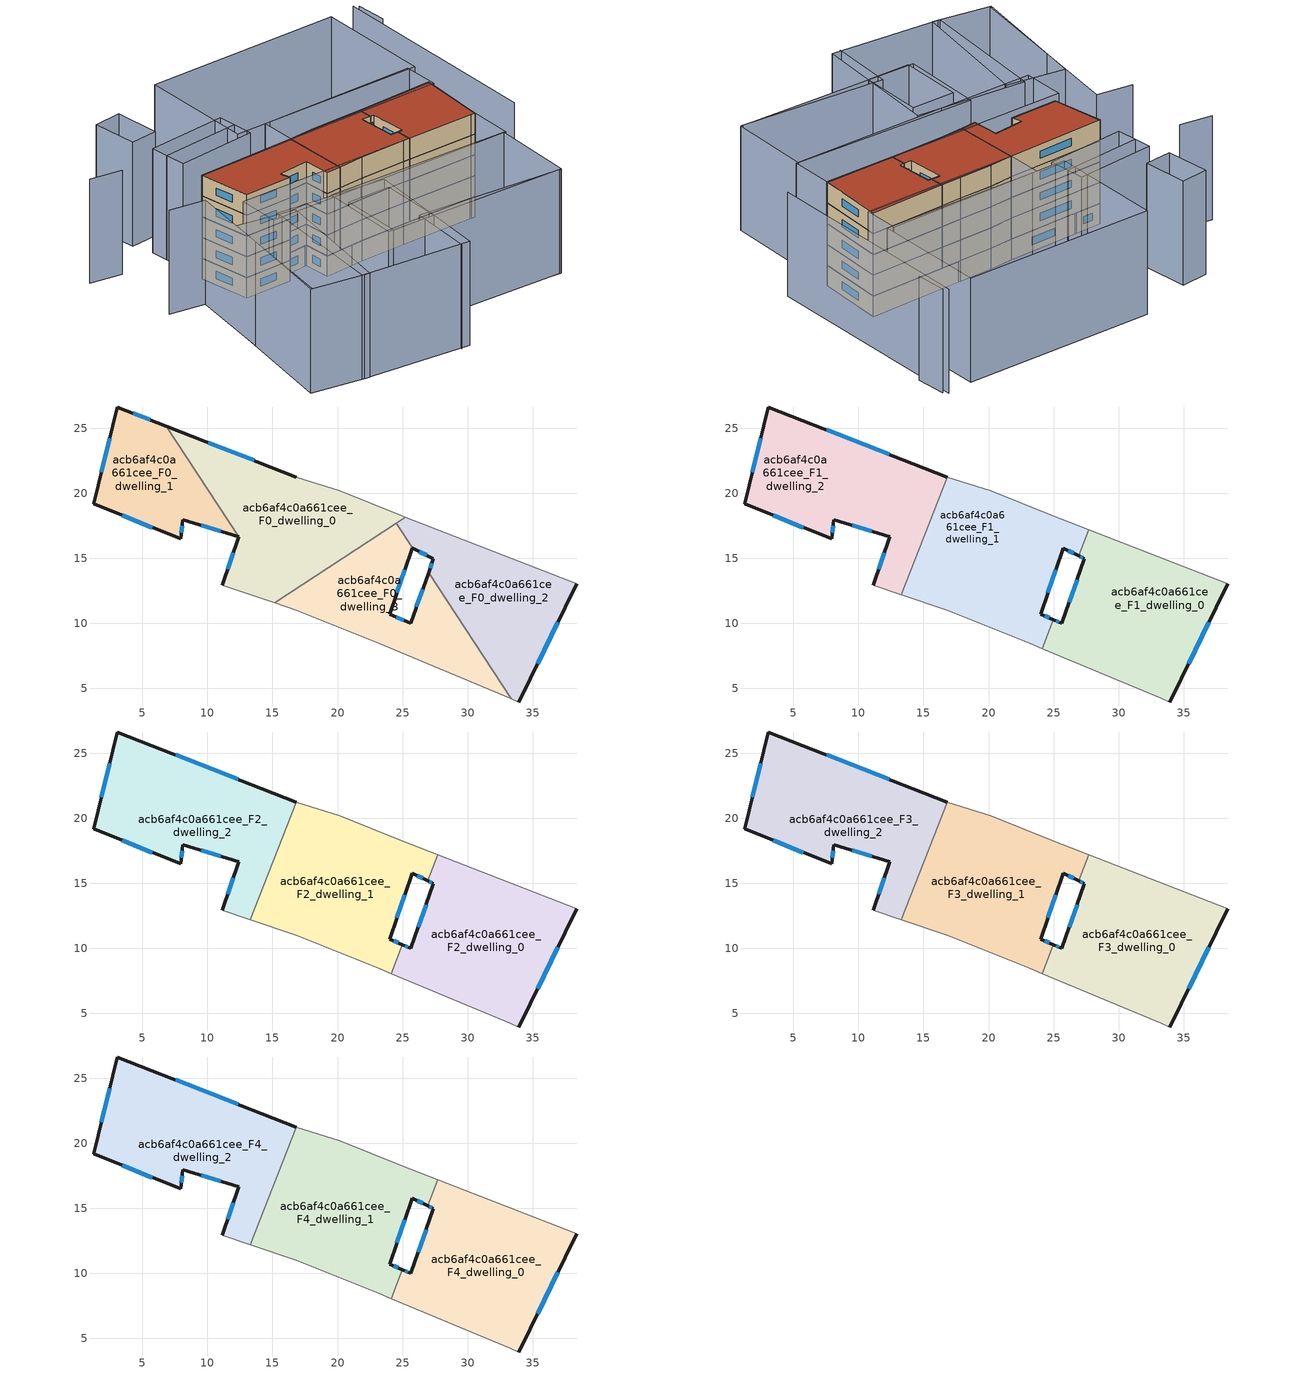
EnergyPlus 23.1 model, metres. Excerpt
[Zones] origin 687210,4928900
acb6af4c0a661cee_F0_dwelling_0
 floor ground (EU_floor_Construction): 25.22,18.17 24.92,18.29 20.16,20.19 16.83,21.25 6.83,25.16 12.41,16.66 11.14,12.93 15.17,11.57 z0
 wall outside (EU_wall_Construction): 11.14,12.93 12.41,16.66 / 6.83,25.16 16.83,21.25 z0:3
 wall adiabatic (EU_wall_Construction): 15.17,11.57 11.14,12.93 / 16.83,21.25 20.16,20.19 24.92,18.29 25.22,18.17 z0:3
 wall to acb6af4c0a661cee_F0_dwelling_3 (EU_wall_Construction): 24.5,17.7 15.17,11.57 z0:3
 wall to acb6af4c0a661cee_F0_dwelling_1 (EU_wall_Construction): 12.41,16.66 6.83,25.16 z0:3
 wall to acb6af4c0a661cee_F0_dwelling_2 (EU_wall_Construction): 25.22,18.17 24.5,17.7 z0:3
 window (EU_Window_Construction): 11.56,14.14 12,15.44 / 10.08,23.89 13.58,22.52 z0.98:2.02
acb6af4c0a661cee_F0_dwelling_1
 floor ground (EU_floor_Construction): 12.41,16.66 6.83,25.16 3.08,26.63 1.26,19.19 7.94,16.49 8.11,17.97 z0
 wall outside (EU_wall_Construction): 12.41,16.66 8.11,17.97 7.94,16.49 1.26,19.19 3.08,26.63 6.83,25.16 z0:3
 window (EU_Window_Construction): 1.86,21.61 2.49,24.21 / 4.3,26.15 5.61,25.64 / 11.02,17.08 9.51,17.54 / 8.06,17.49 8,16.97 / 5.77,17.37 3.44,18.31 z0.98:2.02
acb6af4c0a661cee_F0_dwelling_2
 floor ground (EU_floor_Construction): 33.93,3.96 38.38,13.05 25.22,18.17 24.5,17.7 25.77,15.76 27.37,14.97 26.99,13.9 33.37,4.2 z0
 wall outside (EU_wall_Construction): 26.99,13.9 27.37,14.97 25.77,15.76 / 38.38,13.05 33.93,3.96 z0:3
 wall adiabatic (EU_wall_Construction): 33.93,3.96 33.37,4.2 / 25.22,18.17 38.38,13.05 z0:3
 wall to acb6af4c0a661cee_F0_dwelling_3 (EU_wall_Construction): 33.37,4.2 26.99,13.9 / 25.77,15.76 24.5,17.7 z0:3
 window (EU_Window_Construction): 27.12,14.25 27.25,14.62 / 26.85,15.23 26.29,15.5 / 36.94,10.09 35.38,6.91 z0.98:2.02
acb6af4c0a661cee_F0_dwelling_3
 floor ground (EU_floor_Construction): 33.37,4.2 26.99,13.9 25.61,10.02 23.99,10.71 25.74,15.78 25.77,15.76 24.5,17.7 15.17,11.57 16.81,11.02 23.17,8.46 33.25,4.25 z0
 wall outside (EU_wall_Construction): 25.77,15.76 25.74,15.78 23.99,10.71 25.61,10.02 26.99,13.9 z0:3
 wall adiabatic (EU_wall_Construction): 33.37,4.2 33.25,4.25 23.17,8.46 16.81,11.02 15.17,11.57 z0:3
 window (EU_Window_Construction): 25.17,14.13 24.56,12.36 / 24.52,10.48 25.09,10.24 / 26.06,11.28 26.54,12.64 z0.98:2.02
acb6af4c0a661cee_F1_dwelling_0
 floor to acb6af4c0a661cee_F0_dwelling_2 (EU_floor_Construction): 33.93,3.96 38.38,13.05 27.7,17.2 26.91,15.2 27.37,14.97 26.99,13.9 33.37,4.2 z3
 floor to acb6af4c0a661cee_F0_dwelling_3 (EU_floor_Construction): 33.37,4.2 26.99,13.9 25.61,10.02 24.99,10.28 24.12,8.06 33.25,4.25 z3
 wall outside (EU_wall_Construction): 24.99,10.28 25.61,10.02 27.37,14.97 26.91,15.2 / 38.38,13.05 33.93,3.96 z3:6
 wall adiabatic (EU_wall_Construction): 27.7,17.21 38.38,13.05 / 33.93,3.96 33.25,4.25 24.12,8.06 z3:6
 wall to acb6af4c0a661cee_F1_dwelling_1 (EU_wall_Construction): 24.12,8.06 24.99,10.28 / 26.91,15.2 27.7,17.21 z3:6
 window (EU_Window_Construction): 25.19,10.2 25.41,10.1 / 26.19,11.63 26.8,13.36 / 27.22,15.04 27.06,15.12 / 36.94,10.09 35.38,6.91 z3.98:5.02
acb6af4c0a661cee_F1_dwelling_1
 floor to acb6af4c0a661cee_F0_dwelling_0 (EU_floor_Construction): 25.22,18.17 24.92,18.29 20.16,20.19 16.84,21.25 13.29,12.2 15.17,11.57 z3
 floor to acb6af4c0a661cee_F0_dwelling_3 (EU_floor_Construction): 24.12,8.06 24.99,10.28 23.99,10.71 25.74,15.78 25.77,15.76 24.5,17.7 15.17,11.57 16.81,11.02 23.17,8.46 z3
 floor to acb6af4c0a661cee_F0_dwelling_2 (EU_floor_Construction): 26.91,15.2 27.7,17.2 25.22,18.17 24.5,17.7 25.77,15.76 z3
 wall outside (EU_wall_Construction): 26.91,15.2 25.74,15.78 23.99,10.71 24.99,10.28 z3:6
 wall adiabatic (EU_wall_Construction): 16.84,21.25 20.16,20.19 24.92,18.29 27.7,17.21 / 24.12,8.06 23.17,8.46 16.81,11.02 13.29,12.2 z3:6
 wall to acb6af4c0a661cee_F1_dwelling_2 (EU_wall_Construction): 13.29,12.2 16.84,21.25 z3:6
 window (EU_Window_Construction): 26.53,15.38 26.12,15.59 / 25.17,14.13 24.56,12.36 / 24.32,10.57 24.66,10.42 z3.98:5.02
acb6af4c0a661cee_F1_dwelling_2
 floor to acb6af4c0a661cee_F0_dwelling_0 (EU_floor_Construction): 13.29,12.2 16.84,21.25 6.83,25.16 12.41,16.66 11.14,12.93 z3
 floor to acb6af4c0a661cee_F0_dwelling_1 (EU_floor_Construction): 12.41,16.66 6.83,25.16 3.08,26.63 1.26,19.19 7.94,16.49 8.11,17.97 z3
 wall outside (EU_wall_Construction): 11.14,12.93 12.41,16.66 8.11,17.97 7.94,16.49 1.26,19.19 3.08,26.63 16.84,21.25 z3:6
 wall adiabatic (EU_wall_Construction): 13.29,12.2 11.14,12.93 z3:6
 window (EU_Window_Construction): 8.06,17.49 8,16.97 / 5.77,17.37 3.44,18.31 / 1.86,21.61 2.49,24.21 / 7.56,24.88 12.36,23 / 11.56,14.14 12,15.44 / 11.02,17.08 9.51,17.54 z3.98:5.02
acb6af4c0a661cee_F2_dwelling_0
 floor to acb6af4c0a661cee_F1_dwelling_0 (EU_floor_Construction): 33.93,3.96 38.38,13.05 27.7,17.21 26.91,15.2 27.37,14.97 25.61,10.02 24.99,10.28 24.12,8.06 33.25,4.25 z6
 wall outside (EU_wall_Construction): 24.99,10.28 25.61,10.02 27.37,14.97 26.91,15.2 / 38.38,13.05 33.93,3.96 z6:9
 wall adiabatic (EU_wall_Construction): 27.7,17.21 38.38,13.05 / 33.93,3.96 33.25,4.25 24.12,8.06 z6:9
 wall to acb6af4c0a661cee_F2_dwelling_1 (EU_wall_Construction): 24.12,8.06 24.99,10.28 / 26.91,15.2 27.7,17.21 z6:9
 window (EU_Window_Construction): 25.19,10.2 25.41,10.1 / 26.19,11.63 26.8,13.36 / 27.22,15.04 27.06,15.12 / 36.94,10.09 35.38,6.91 z6.98:8.02
acb6af4c0a661cee_F2_dwelling_1
 floor to acb6af4c0a661cee_F1_dwelling_1 (EU_floor_Construction): 24.99,10.28 23.99,10.71 25.74,15.78 26.91,15.2 27.7,17.21 24.92,18.29 20.16,20.19 16.84,21.25 13.29,12.2 16.81,11.02 23.17,8.46 24.12,8.06 z6
 wall outside (EU_wall_Construction): 26.91,15.2 25.74,15.78 23.99,10.71 24.99,10.28 z6:9
 wall adiabatic (EU_wall_Construction): 16.84,21.25 20.16,20.19 24.92,18.29 27.7,17.21 / 24.12,8.06 23.17,8.46 16.81,11.02 13.29,12.2 z6:9
 wall to acb6af4c0a661cee_F2_dwelling_2 (EU_wall_Construction): 13.29,12.2 16.84,21.25 z6:9
 window (EU_Window_Construction): 26.53,15.38 26.12,15.59 / 25.17,14.13 24.56,12.36 / 24.32,10.57 24.66,10.42 z6.98:8.02
acb6af4c0a661cee_F2_dwelling_2
 floor to acb6af4c0a661cee_F1_dwelling_2 (EU_floor_Construction): 13.29,12.2 16.84,21.25 3.08,26.63 1.26,19.19 7.94,16.49 8.11,17.97 12.41,16.66 11.14,12.93 z6
 wall outside (EU_wall_Construction): 11.14,12.93 12.41,16.66 8.11,17.97 7.94,16.49 1.26,19.19 3.08,26.63 16.84,21.25 z6:9
 wall adiabatic (EU_wall_Construction): 13.29,12.2 11.14,12.93 z6:9
 window (EU_Window_Construction): 8.06,17.49 8,16.97 / 5.77,17.37 3.44,18.31 / 1.86,21.61 2.49,24.21 / 7.56,24.88 12.36,23 / 11.56,14.14 12,15.44 / 11.02,17.08 9.51,17.54 z6.98:8.02
acb6af4c0a661cee_F3_dwelling_0
 floor to acb6af4c0a661cee_F2_dwelling_0 (EU_floor_Construction): 33.93,3.96 38.38,13.05 27.7,17.21 26.91,15.2 27.37,14.97 25.61,10.02 24.99,10.28 24.12,8.06 33.25,4.25 z9
 wall outside (EU_wall_Construction): 24.99,10.28 25.61,10.02 27.37,14.97 26.91,15.2 / 38.38,13.05 33.93,3.96 z9:12
 wall adiabatic (EU_wall_Construction): 27.7,17.21 38.38,13.05 / 33.93,3.96 33.25,4.25 24.12,8.06 z9:12
 wall to acb6af4c0a661cee_F3_dwelling_1 (EU_wall_Construction): 24.12,8.06 24.99,10.28 / 26.91,15.2 27.7,17.21 z9:12
 window (EU_Window_Construction): 25.19,10.2 25.41,10.1 / 26.19,11.63 26.8,13.36 / 27.22,15.04 27.06,15.12 / 36.94,10.09 35.38,6.91 z9.98:11.02
acb6af4c0a661cee_F3_dwelling_1
 floor to acb6af4c0a661cee_F2_dwelling_1 (EU_floor_Construction): 24.99,10.28 23.99,10.71 25.74,15.78 26.91,15.2 27.7,17.21 24.92,18.29 20.16,20.19 16.84,21.25 13.29,12.2 16.81,11.02 23.17,8.46 24.12,8.06 z9
 wall outside (EU_wall_Construction): 26.91,15.2 25.74,15.78 23.99,10.71 24.99,10.28 z9:12
 wall adiabatic (EU_wall_Construction): 16.84,21.25 20.16,20.19 24.92,18.29 27.7,17.21 / 24.12,8.06 23.17,8.46 16.81,11.02 13.29,12.2 z9:12
 wall to acb6af4c0a661cee_F3_dwelling_2 (EU_wall_Construction): 13.29,12.2 16.84,21.25 z9:12
 window (EU_Window_Construction): 26.53,15.38 26.12,15.59 / 25.17,14.13 24.56,12.36 / 24.32,10.57 24.66,10.42 z9.98:11.02
acb6af4c0a661cee_F3_dwelling_2
 floor to acb6af4c0a661cee_F2_dwelling_2 (EU_floor_Construction): 13.29,12.2 16.84,21.25 3.08,26.63 1.26,19.19 7.94,16.49 8.11,17.97 12.41,16.66 11.14,12.93 z9
 wall outside (EU_wall_Construction): 11.14,12.93 12.41,16.66 8.11,17.97 7.94,16.49 1.26,19.19 3.08,26.63 16.84,21.25 z9:12
 wall adiabatic (EU_wall_Construction): 13.29,12.2 11.14,12.93 z9:12
 window (EU_Window_Construction): 8.06,17.49 8,16.97 / 5.77,17.37 3.44,18.31 / 1.86,21.61 2.49,24.21 / 7.56,24.88 12.36,23 / 11.56,14.14 12,15.44 / 11.02,17.08 9.51,17.54 z9.98:11.02
acb6af4c0a661cee_F4_dwelling_0
 floor to acb6af4c0a661cee_F3_dwelling_0 (EU_floor_Construction): 33.93,3.96 38.38,13.05 27.7,17.21 26.91,15.2 27.37,14.97 25.61,10.02 24.99,10.28 24.12,8.06 33.25,4.25 z12
 wall outside (EU_wall_Construction): 24.99,10.28 25.61,10.02 27.37,14.97 26.91,15.2 / 38.38,13.05 33.93,3.96 z12:15
 wall adiabatic (EU_wall_Construction): 27.7,17.21 38.38,13.05 / 33.93,3.96 33.25,4.25 24.12,8.06 z12:15
 wall to acb6af4c0a661cee_F4_dwelling_1 (EU_wall_Construction): 24.12,8.06 24.99,10.28 / 26.91,15.2 27.7,17.21 z12:15
 window (EU_Window_Construction): 25.19,10.2 25.41,10.1 / 26.19,11.63 26.8,13.36 / 27.22,15.04 27.06,15.12 / 36.94,10.09 35.38,6.91 z12.98:14.02
 roof outside (EU_roof_Construction): 38.38,13.05 33.93,3.96 33.25,4.25 24.12,8.06 24.99,10.28 25.61,10.02 27.37,14.97 26.91,15.2 27.7,17.21 z15
acb6af4c0a661cee_F4_dwelling_1
 floor to acb6af4c0a661cee_F3_dwelling_1 (EU_floor_Construction): 24.99,10.28 23.99,10.71 25.74,15.78 26.91,15.2 27.7,17.21 24.92,18.29 20.16,20.19 16.84,21.25 13.29,12.2 16.81,11.02 23.17,8.46 24.12,8.06 z12
 wall outside (EU_wall_Construction): 26.91,15.2 25.74,15.78 23.99,10.71 24.99,10.28 z12:15
 wall adiabatic (EU_wall_Construction): 16.84,21.25 20.16,20.19 24.92,18.29 27.7,17.21 / 24.12,8.06 23.17,8.46 16.81,11.02 13.29,12.2 z12:15
 wall to acb6af4c0a661cee_F4_dwelling_2 (EU_wall_Construction): 13.29,12.2 16.84,21.25 z12:15
 window (EU_Window_Construction): 26.53,15.38 26.12,15.59 / 25.17,14.13 24.56,12.36 / 24.32,10.57 24.66,10.42 z12.98:14.02
 roof outside (EU_roof_Construction): 27.7,17.21 26.91,15.2 25.74,15.78 23.99,10.71 24.99,10.28 24.12,8.06 23.17,8.46 16.81,11.02 13.29,12.2 16.84,21.25 20.16,20.19 24.92,18.29 z15
acb6af4c0a661cee_F4_dwelling_2
 floor to acb6af4c0a661cee_F3_dwelling_2 (EU_floor_Construction): 13.29,12.2 16.84,21.25 3.08,26.63 1.26,19.19 7.94,16.49 8.11,17.97 12.41,16.66 11.14,12.93 z12
 wall outside (EU_wall_Construction): 11.14,12.93 12.41,16.66 8.11,17.97 7.94,16.49 1.26,19.19 3.08,26.63 16.84,21.25 z12:15
 wall adiabatic (EU_wall_Construction): 13.29,12.2 11.14,12.93 z12:15
 window (EU_Window_Construction): 8.06,17.49 8,16.97 / 5.77,17.37 3.44,18.31 / 1.86,21.61 2.49,24.21 / 7.56,24.88 12.36,23 / 11.56,14.14 12,15.44 / 11.02,17.08 9.51,17.54 z12.98:14.02
 roof outside (EU_roof_Construction): 16.84,21.25 13.29,12.2 11.14,12.93 12.41,16.66 8.11,17.97 7.94,16.49 1.26,19.19 3.08,26.63 z15
shading: 2.5,-11.13 6.9,-2.66 / 6.9,-2.66 26.08,-12.62 / -7.05,25.85 -2.53,23.09 / -2.53,23.09 -16.63,0.05 / 38.68,0.87 51.5,31 / 50.3,26.1 51.85,30.33 / -4.69,38.57 -0.63,36.07 / 26.19,-12.66 1.24,-1.33 / 1.24,-1.33 6.25,9.7 / 6.25,9.7 31.19,-1.63 / 31.19,-1.63 26.19,-12.66 / 3.8,-11.54 -10.53,-3.87 / -10.53,-3.87 -1.27,13.43 / -1.27,13.43 13.06,5.76 / 13.06,5.76 3.8,-11.54 / 5.64,6.84 11.49,4.23 / 11.49,4.23 7.68,-4.31 / 7.68,-4.31 1.83,-1.7 / 1.83,-1.7 5.64,6.84 / -16.82,0.13 -6.58,16.33 / -6.58,16.33 0.65,11.76 / 0.65,11.76 -9.59,-4.44 / -9.59,-4.44 -16.82,0.13 / -0.6,18.68 33.93,3.96 / 33.93,3.96 31.49,-1.76 / 31.49,-1.76 -3.04,12.96 / -3.04,12.96 -0.6,18.68 / 18.78,25.98 40.37,17.11 / 40.37,17.11 38.43,12.37 / 38.43,12.37 16.83,21.25 / 16.83,21.25 18.78,25.98 / 21.28,43.25 47.69,32.09 / 47.69,32.09 41.12,16.54 / 41.12,16.54 14.71,27.71 / 14.71,27.71 21.28,43.25 / 15.87,26.56 4.57,30.13 / 4.57,30.13 5.46,32.94 / 5.46,32.94 16.76,29.37 / 16.76,29.37 15.87,26.56 / 16.71,29.35 5.48,32.94 / 5.48,32.94 6.26,35.37 / 6.26,35.37 17.49,31.78 / 17.49,31.78 16.71,29.35 / 12.26,43.57 10.35,37.28 / 10.35,37.28 6.51,38.44 / 6.51,38.44 8.42,44.73 / 8.42,44.73 12.26,43.57 z0:15
[Building]
EU S2 Campaign: North Axis=0; Terrain=City; Solar Distribution=FullExterior
[Site:Location]
Bologna: Latitude=44.5; Longitude=11.25; Time Zone=1; Elevation=37
[SizingPeriod:WeatherFileDays]
AnnualSizingPeriod: Begin Month=1; Begin Day of Month=1; End Month=12; End Day of Month=31; Day of Week for Start Day=Monday; Use Weather File Daylight Saving Period=No; Use Weather File Rain and Snow Indicators=No
[MATERIAL]
EU_InternalMass_Material: Roughness=MediumRough; Thickness=0.1; Conductivity=1; Density=1800; Specific Heat=900; Thermal Absorptance=0.9; Solar Absorptance=0.7; Visible Absorptance=0.7
[MATERIAL:NOMASS] Roughness=MediumRough; Thermal Absorptance=0.9; Solar Absorptance=0.7; Visible Absorptance=0.7
Name | Thermal Resistance
EU_wall_NoMass | 0.905828
EU_roof_NoMass | 0.37593
EU_floor_NoMass | 0.67114
[WINDOWMATERIAL:SIMPLEGLAZINGSYSTEM]
EU_Window_SimpleGlazing: UFactor=4.52486; Solar Heat Gain Coefficient=0.85; Visible Transmittance=0.85
[CONSTRUCTION]
EU_wall_Construction: EU_wall_NoMass
EU_roof_Construction: EU_roof_NoMass
EU_floor_Construction: EU_floor_NoMass
EU_InternalMass_Construction: EU_InternalMass_Material
EU_Window_Construction: EU_Window_SimpleGlazing
[ZONE] Type=1; Multiplier=1; Ceiling Height=autocalculate; Floor Area=autocalculate; Part of Total Floor Area=Yes
Name | Volume
acb6af4c0a661cee_F0_dwelling_0 | 304.135
acb6af4c0a661cee_F1_dwelling_0 | 320.586
acb6af4c0a661cee_F2_dwelling_0; acb6af4c0a661cee_F3_dwelling_0; acb6af4c0a661cee_F4_dwelling_0 | 320.599
acb6af4c0a661cee_F0_dwelling_1 | 176.756
acb6af4c0a661cee_F1_dwelling_1 | 320.569
acb6af4c0a661cee_F2_dwelling_1; acb6af4c0a661cee_F3_dwelling_1; acb6af4c0a661cee_F4_dwelling_1 | 320.578
acb6af4c0a661cee_F0_dwelling_2 | 240.431
acb6af4c0a661cee_F1_dwelling_2 | 320.602
acb6af4c0a661cee_F2_dwelling_2; acb6af4c0a661cee_F3_dwelling_2; acb6af4c0a661cee_F4_dwelling_2 | 320.604
acb6af4c0a661cee_F0_dwelling_3 | 240.439
[INTERNALMASS] Construction=EU_InternalMass_Construction
Name | Zone or ZoneList | Surface Area
acb6af4c0a661cee_F0_dwelling_0_EU_InternalMass | acb6af4c0a661cee_F0_dwelling_0 | 101.38
acb6af4c0a661cee_F0_dwelling_1_EU_InternalMass | acb6af4c0a661cee_F0_dwelling_1 | 58.9189
acb6af4c0a661cee_F0_dwelling_2_EU_InternalMass | acb6af4c0a661cee_F0_dwelling_2 | 80.1436
acb6af4c0a661cee_F0_dwelling_3_EU_InternalMass | acb6af4c0a661cee_F0_dwelling_3 | 80.1494
acb6af4c0a661cee_F1_dwelling_0_EU_InternalMass | acb6af4c0a661cee_F1_dwelling_0 | 106.866
acb6af4c0a661cee_F1_dwelling_1_EU_InternalMass | acb6af4c0a661cee_F1_dwelling_1 | 106.859
acb6af4c0a661cee_F1_dwelling_2_EU_InternalMass | acb6af4c0a661cee_F1_dwelling_2 | 106.87
acb6af4c0a661cee_F2_dwelling_0_EU_InternalMass | acb6af4c0a661cee_F2_dwelling_0 | 106.866
acb6af4c0a661cee_F2_dwelling_1_EU_InternalMass | acb6af4c0a661cee_F2_dwelling_1 | 106.859
acb6af4c0a661cee_F2_dwelling_2_EU_InternalMass | acb6af4c0a661cee_F2_dwelling_2 | 106.87
acb6af4c0a661cee_F3_dwelling_0_EU_InternalMass | acb6af4c0a661cee_F3_dwelling_0 | 106.866
acb6af4c0a661cee_F3_dwelling_1_EU_InternalMass | acb6af4c0a661cee_F3_dwelling_1 | 106.859
acb6af4c0a661cee_F3_dwelling_2_EU_InternalMass | acb6af4c0a661cee_F3_dwelling_2 | 106.87
acb6af4c0a661cee_F4_dwelling_0_EU_InternalMass | acb6af4c0a661cee_F4_dwelling_0 | 106.866
acb6af4c0a661cee_F4_dwelling_1_EU_InternalMass | acb6af4c0a661cee_F4_dwelling_1 | 106.859
acb6af4c0a661cee_F4_dwelling_2_EU_InternalMass | acb6af4c0a661cee_F4_dwelling_2 | 106.87
[OTHEREQUIPMENT] Fuel Type=Electricity; Design Level Calculation Method=Watts/Area; Power per Zone Floor Area=1; Fraction Latent=0; Fraction Radiant=0; Fraction Lost=0; Carbon Dioxide Generation Rate=0; EndUse Subcategory=EU_Step8_InternalGains
Name | Zone or ZoneList or Space or SpaceList | Schedule
EU_Step8_InternalGain_acb6af4c0a661cee_F0_dwelling_0_f000 | acb6af4c0a661cee_F0_dwelling_0 | EU_Step8_GainSchedule_acb6af4c0a661cee_F0_dwelling_0_f000
EU_Step8_InternalGain_acb6af4c0a661cee_F0_dwelling_1_f000 | acb6af4c0a661cee_F0_dwelling_1 | EU_Step8_GainSchedule_acb6af4c0a661cee_F0_dwelling_1_f000
EU_Step8_InternalGain_acb6af4c0a661cee_F0_dwelling_2_f000 | acb6af4c0a661cee_F0_dwelling_2 | EU_Step8_GainSchedule_acb6af4c0a661cee_F0_dwelling_2_f000
EU_Step8_InternalGain_acb6af4c0a661cee_F0_dwelling_3_f000 | acb6af4c0a661cee_F0_dwelling_3 | EU_Step8_GainSchedule_acb6af4c0a661cee_F0_dwelling_3_f000
EU_Step8_InternalGain_acb6af4c0a661cee_F1_dwelling_0_f000 | acb6af4c0a661cee_F1_dwelling_0 | EU_Step8_GainSchedule_acb6af4c0a661cee_F1_dwelling_0_f000
EU_Step8_InternalGain_acb6af4c0a661cee_F1_dwelling_1_f000 | acb6af4c0a661cee_F1_dwelling_1 | EU_Step8_GainSchedule_acb6af4c0a661cee_F1_dwelling_1_f000
EU_Step8_InternalGain_acb6af4c0a661cee_F1_dwelling_2_f000 | acb6af4c0a661cee_F1_dwelling_2 | EU_Step8_GainSchedule_acb6af4c0a661cee_F1_dwelling_2_f000
EU_Step8_InternalGain_acb6af4c0a661cee_F2_dwelling_0_f000 | acb6af4c0a661cee_F2_dwelling_0 | EU_Step8_GainSchedule_acb6af4c0a661cee_F2_dwelling_0_f000
EU_Step8_InternalGain_acb6af4c0a661cee_F2_dwelling_1_f000 | acb6af4c0a661cee_F2_dwelling_1 | EU_Step8_GainSchedule_acb6af4c0a661cee_F2_dwelling_1_f000
EU_Step8_InternalGain_acb6af4c0a661cee_F2_dwelling_2_f000 | acb6af4c0a661cee_F2_dwelling_2 | EU_Step8_GainSchedule_acb6af4c0a661cee_F2_dwelling_2_f000
EU_Step8_InternalGain_acb6af4c0a661cee_F3_dwelling_0_f000 | acb6af4c0a661cee_F3_dwelling_0 | EU_Step8_GainSchedule_acb6af4c0a661cee_F3_dwelling_0_f000
EU_Step8_InternalGain_acb6af4c0a661cee_F3_dwelling_1_f000 | acb6af4c0a661cee_F3_dwelling_1 | EU_Step8_GainSchedule_acb6af4c0a661cee_F3_dwelling_1_f000
EU_Step8_InternalGain_acb6af4c0a661cee_F3_dwelling_2_f000 | acb6af4c0a661cee_F3_dwelling_2 | EU_Step8_GainSchedule_acb6af4c0a661cee_F3_dwelling_2_f000
EU_Step8_InternalGain_acb6af4c0a661cee_F4_dwelling_0_f000 | acb6af4c0a661cee_F4_dwelling_0 | EU_Step8_GainSchedule_acb6af4c0a661cee_F4_dwelling_0_f000
EU_Step8_InternalGain_acb6af4c0a661cee_F4_dwelling_1_f000 | acb6af4c0a661cee_F4_dwelling_1 | EU_Step8_GainSchedule_acb6af4c0a661cee_F4_dwelling_1_f000
EU_Step8_InternalGain_acb6af4c0a661cee_F4_dwelling_2_f000 | acb6af4c0a661cee_F4_dwelling_2 | EU_Step8_GainSchedule_acb6af4c0a661cee_F4_dwelling_2_f000
[ZONEVENTILATION:DESIGNFLOWRATE] Schedule=EU_AlwaysOn; Design Flow Rate Calculation Method=AirChanges/Hour; Air Changes per Hour=0.73129; Ventilation Type=Natural; Fan Pressure Rise=0; Fan Total Efficiency=1; Constant Term Coefficient=1; Temperature Term Coefficient=0; Velocity Term Coefficient=0; Velocity Squared Term Coefficient=0; Minimum Indoor Temperature=-100; Maximum Indoor Temperature=100; Delta Temperature=-100; Minimum Outdoor Temperature=-100; Maximum Outdoor Temperature=100; Maximum Wind Speed=40
Name | Zone or ZoneList or Space or SpaceList
EU_ConstantAir_acb6af4c0a661cee_F0_dwelling_0 | acb6af4c0a661cee_F0_dwelling_0
EU_ConstantAir_acb6af4c0a661cee_F0_dwelling_1 | acb6af4c0a661cee_F0_dwelling_1
EU_ConstantAir_acb6af4c0a661cee_F0_dwelling_2 | acb6af4c0a661cee_F0_dwelling_2
EU_ConstantAir_acb6af4c0a661cee_F0_dwelling_3 | acb6af4c0a661cee_F0_dwelling_3
EU_ConstantAir_acb6af4c0a661cee_F1_dwelling_0 | acb6af4c0a661cee_F1_dwelling_0
EU_ConstantAir_acb6af4c0a661cee_F1_dwelling_1 | acb6af4c0a661cee_F1_dwelling_1
EU_ConstantAir_acb6af4c0a661cee_F1_dwelling_2 | acb6af4c0a661cee_F1_dwelling_2
EU_ConstantAir_acb6af4c0a661cee_F2_dwelling_0 | acb6af4c0a661cee_F2_dwelling_0
EU_ConstantAir_acb6af4c0a661cee_F2_dwelling_1 | acb6af4c0a661cee_F2_dwelling_1
EU_ConstantAir_acb6af4c0a661cee_F2_dwelling_2 | acb6af4c0a661cee_F2_dwelling_2
EU_ConstantAir_acb6af4c0a661cee_F3_dwelling_0 | acb6af4c0a661cee_F3_dwelling_0
EU_ConstantAir_acb6af4c0a661cee_F3_dwelling_1 | acb6af4c0a661cee_F3_dwelling_1
EU_ConstantAir_acb6af4c0a661cee_F3_dwelling_2 | acb6af4c0a661cee_F3_dwelling_2
EU_ConstantAir_acb6af4c0a661cee_F4_dwelling_0 | acb6af4c0a661cee_F4_dwelling_0
EU_ConstantAir_acb6af4c0a661cee_F4_dwelling_1 | acb6af4c0a661cee_F4_dwelling_1
EU_ConstantAir_acb6af4c0a661cee_F4_dwelling_2 | acb6af4c0a661cee_F4_dwelling_2
[HVACTEMPLATE:THERMOSTAT] Constant Heating Setpoint=20; Constant Cooling Setpoint=50
EU_HeatOnly_acb6af4c0a661cee_F0_dwelling_0; EU_HeatOnly_acb6af4c0a661cee_F0_dwelling_1; EU_HeatOnly_acb6af4c0a661cee_F0_dwelling_2; EU_HeatOnly_acb6af4c0a661cee_F0_dwelling_3; EU_HeatOnly_acb6af4c0a661cee_F1_dwelling_0; EU_HeatOnly_acb6af4c0a661cee_F1_dwelling_1; EU_HeatOnly_acb6af4c0a661cee_F1_dwelling_2; EU_HeatOnly_acb6af4c0a661cee_F2_dwelling_0; EU_HeatOnly_acb6af4c0a661cee_F2_dwelling_1; EU_HeatOnly_acb6af4c0a661cee_F2_dwelling_2; EU_HeatOnly_acb6af4c0a661cee_F3_dwelling_0; EU_HeatOnly_acb6af4c0a661cee_F3_dwelling_1; EU_HeatOnly_acb6af4c0a661cee_F3_dwelling_2; EU_HeatOnly_acb6af4c0a661cee_F4_dwelling_0; EU_HeatOnly_acb6af4c0a661cee_F4_dwelling_1; EU_HeatOnly_acb6af4c0a661cee_F4_dwelling_2
[HVACTEMPLATE:ZONE:IDEALLOADSAIRSYSTEM] System Availability Schedule=EU_AlwaysOn; Maximum Heating Supply Air Temperature=50; Minimum Cooling Supply Air Temperature=13; Maximum Heating Supply Air Humidity Ratio=0.0156; Minimum Cooling Supply Air Humidity Ratio=0.0077; Heating Limit=NoLimit; Cooling Limit=NoLimit; Heating Availability Schedule=EU_AlwaysOn; Cooling Availability Schedule=EU_CoolingOff; Dehumidification Control Type=ConstantSensibleHeatRatio; Cooling Sensible Heat Ratio=0.7; Dehumidification Setpoint=60; Humidification Control Type=None; Humidification Setpoint=30; Outdoor Air Method=None; Outdoor Air Flow Rate per Person=0.00944; Outdoor Air Flow Rate per Zone Floor Area=0; Outdoor Air Flow Rate per Zone=0; Demand Controlled Ventilation Type=None; Outdoor Air Economizer Type=NoEconomizer; Heat Recovery Type=None; Sensible Heat Recovery Effectiveness=0.7; Latent Heat Recovery Effectiveness=0.65
Name | Template Thermostat
acb6af4c0a661cee_F0_dwelling_0 | EU_HeatOnly_acb6af4c0a661cee_F0_dwelling_0
acb6af4c0a661cee_F0_dwelling_1 | EU_HeatOnly_acb6af4c0a661cee_F0_dwelling_1
acb6af4c0a661cee_F0_dwelling_2 | EU_HeatOnly_acb6af4c0a661cee_F0_dwelling_2
acb6af4c0a661cee_F0_dwelling_3 | EU_HeatOnly_acb6af4c0a661cee_F0_dwelling_3
acb6af4c0a661cee_F1_dwelling_0 | EU_HeatOnly_acb6af4c0a661cee_F1_dwelling_0
acb6af4c0a661cee_F1_dwelling_1 | EU_HeatOnly_acb6af4c0a661cee_F1_dwelling_1
acb6af4c0a661cee_F1_dwelling_2 | EU_HeatOnly_acb6af4c0a661cee_F1_dwelling_2
acb6af4c0a661cee_F2_dwelling_0 | EU_HeatOnly_acb6af4c0a661cee_F2_dwelling_0
acb6af4c0a661cee_F2_dwelling_1 | EU_HeatOnly_acb6af4c0a661cee_F2_dwelling_1
acb6af4c0a661cee_F2_dwelling_2 | EU_HeatOnly_acb6af4c0a661cee_F2_dwelling_2
acb6af4c0a661cee_F3_dwelling_0 | EU_HeatOnly_acb6af4c0a661cee_F3_dwelling_0
acb6af4c0a661cee_F3_dwelling_1 | EU_HeatOnly_acb6af4c0a661cee_F3_dwelling_1
acb6af4c0a661cee_F3_dwelling_2 | EU_HeatOnly_acb6af4c0a661cee_F3_dwelling_2
acb6af4c0a661cee_F4_dwelling_0 | EU_HeatOnly_acb6af4c0a661cee_F4_dwelling_0
acb6af4c0a661cee_F4_dwelling_1 | EU_HeatOnly_acb6af4c0a661cee_F4_dwelling_1
acb6af4c0a661cee_F4_dwelling_2 | EU_HeatOnly_acb6af4c0a661cee_F4_dwelling_2
[SIZING:ZONE] Zone Cooling Design Supply Air Temperature Input Method=SupplyAirTemperature; Zone Cooling Design Supply Air Temperature=13; Zone Heating Design Supply Air Temperature Input Method=SupplyAirTemperature; Zone Heating Design Supply Air Temperature=50; Zone Cooling Design Supply Air Humidity Ratio=0.008; Zone Heating Design Supply Air Humidity Ratio=0.008; Cooling Design Air Flow Method=DesignDay; Cooling Design Air Flow Rate=0; Cooling Minimum Air Flow per Zone Floor Area=0.000762; Cooling Minimum Air Flow=0; Cooling Minimum Air Flow Fraction=0.2; Heating Design Air Flow Method=DesignDay; Heating Design Air Flow Rate=0; Heating Maximum Air Flow per Zone Floor Area=0.002032; Heating Maximum Air Flow=0.141576; Heating Maximum Air Flow Fraction=0.3; Account for Dedicated Outdoor Air System=No; Dedicated Outdoor Air System Control Strategy=NeutralSupplyAir; Dedicated Outdoor Air Low Setpoint Temperature for Design=autosize; Dedicated Outdoor Air High Setpoint Temperature for Design=autosize; Zone Load Sizing Method=Sensible Load Only No Latent Load; Zone Latent Cooling Design Supply Air Humidity Ratio Input Method=HumidityRatioDifference; Zone Cooling Design Supply Air Humidity Ratio Difference=0.005; Zone Latent Heating Design Supply Air Humidity Ratio Input Method=HumidityRatioDifference; Zone Humidification Design Supply Air Humidity Ratio Difference=0.005
acb6af4c0a661cee_F0_dwelling_0; acb6af4c0a661cee_F0_dwelling_1; acb6af4c0a661cee_F0_dwelling_2; acb6af4c0a661cee_F0_dwelling_3; acb6af4c0a661cee_F1_dwelling_0; acb6af4c0a661cee_F1_dwelling_1; acb6af4c0a661cee_F1_dwelling_2; acb6af4c0a661cee_F2_dwelling_0; acb6af4c0a661cee_F2_dwelling_1; acb6af4c0a661cee_F2_dwelling_2; acb6af4c0a661cee_F3_dwelling_0; acb6af4c0a661cee_F3_dwelling_1; acb6af4c0a661cee_F3_dwelling_2; acb6af4c0a661cee_F4_dwelling_0; acb6af4c0a661cee_F4_dwelling_1; acb6af4c0a661cee_F4_dwelling_2
[SCHEDULE:CONSTANT]
Name | Hourly Value
EU_AlwaysOn | 1
EU_CoolingOff | 0
[SCHEDULE:FILE] Column Number=1; Rows to Skip at Top=0; Number of Hours of Data=8760; Column Separator=Comma; Interpolate to Timestep=No; Minutes per Item=60; Adjust Schedule for Daylight Savings=Yes
Name | File
EU_Step8_GainSchedule_acb6af4c0a661cee_F0_dwelling_0_f000 | ../../schedules/acb6af4c0a661cee/acb6af4c0a661cee_F0_dwelling_0_f000_gain.csv
EU_Step8_GainSchedule_acb6af4c0a661cee_F0_dwelling_1_f000 | ../../schedules/acb6af4c0a661cee/acb6af4c0a661cee_F0_dwelling_1_f000_gain.csv
EU_Step8_GainSchedule_acb6af4c0a661cee_F0_dwelling_2_f000 | ../../schedules/acb6af4c0a661cee/acb6af4c0a661cee_F0_dwelling_2_f000_gain.csv
EU_Step8_GainSchedule_acb6af4c0a661cee_F0_dwelling_3_f000 | ../../schedules/acb6af4c0a661cee/acb6af4c0a661cee_F0_dwelling_3_f000_gain.csv
EU_Step8_GainSchedule_acb6af4c0a661cee_F1_dwelling_0_f000 | ../../schedules/acb6af4c0a661cee/acb6af4c0a661cee_F1_dwelling_0_f000_gain.csv
EU_Step8_GainSchedule_acb6af4c0a661cee_F1_dwelling_1_f000 | ../../schedules/acb6af4c0a661cee/acb6af4c0a661cee_F1_dwelling_1_f000_gain.csv
EU_Step8_GainSchedule_acb6af4c0a661cee_F1_dwelling_2_f000 | ../../schedules/acb6af4c0a661cee/acb6af4c0a661cee_F1_dwelling_2_f000_gain.csv
EU_Step8_GainSchedule_acb6af4c0a661cee_F2_dwelling_0_f000 | ../../schedules/acb6af4c0a661cee/acb6af4c0a661cee_F2_dwelling_0_f000_gain.csv
EU_Step8_GainSchedule_acb6af4c0a661cee_F2_dwelling_1_f000 | ../../schedules/acb6af4c0a661cee/acb6af4c0a661cee_F2_dwelling_1_f000_gain.csv
EU_Step8_GainSchedule_acb6af4c0a661cee_F2_dwelling_2_f000 | ../../schedules/acb6af4c0a661cee/acb6af4c0a661cee_F2_dwelling_2_f000_gain.csv
EU_Step8_GainSchedule_acb6af4c0a661cee_F3_dwelling_0_f000 | ../../schedules/acb6af4c0a661cee/acb6af4c0a661cee_F3_dwelling_0_f000_gain.csv
EU_Step8_GainSchedule_acb6af4c0a661cee_F3_dwelling_1_f000 | ../../schedules/acb6af4c0a661cee/acb6af4c0a661cee_F3_dwelling_1_f000_gain.csv
EU_Step8_GainSchedule_acb6af4c0a661cee_F3_dwelling_2_f000 | ../../schedules/acb6af4c0a661cee/acb6af4c0a661cee_F3_dwelling_2_f000_gain.csv
EU_Step8_GainSchedule_acb6af4c0a661cee_F4_dwelling_0_f000 | ../../schedules/acb6af4c0a661cee/acb6af4c0a661cee_F4_dwelling_0_f000_gain.csv
EU_Step8_GainSchedule_acb6af4c0a661cee_F4_dwelling_1_f000 | ../../schedules/acb6af4c0a661cee/acb6af4c0a661cee_F4_dwelling_1_f000_gain.csv
EU_Step8_GainSchedule_acb6af4c0a661cee_F4_dwelling_2_f000 | ../../schedules/acb6af4c0a661cee/acb6af4c0a661cee_F4_dwelling_2_f000_gain.csv
